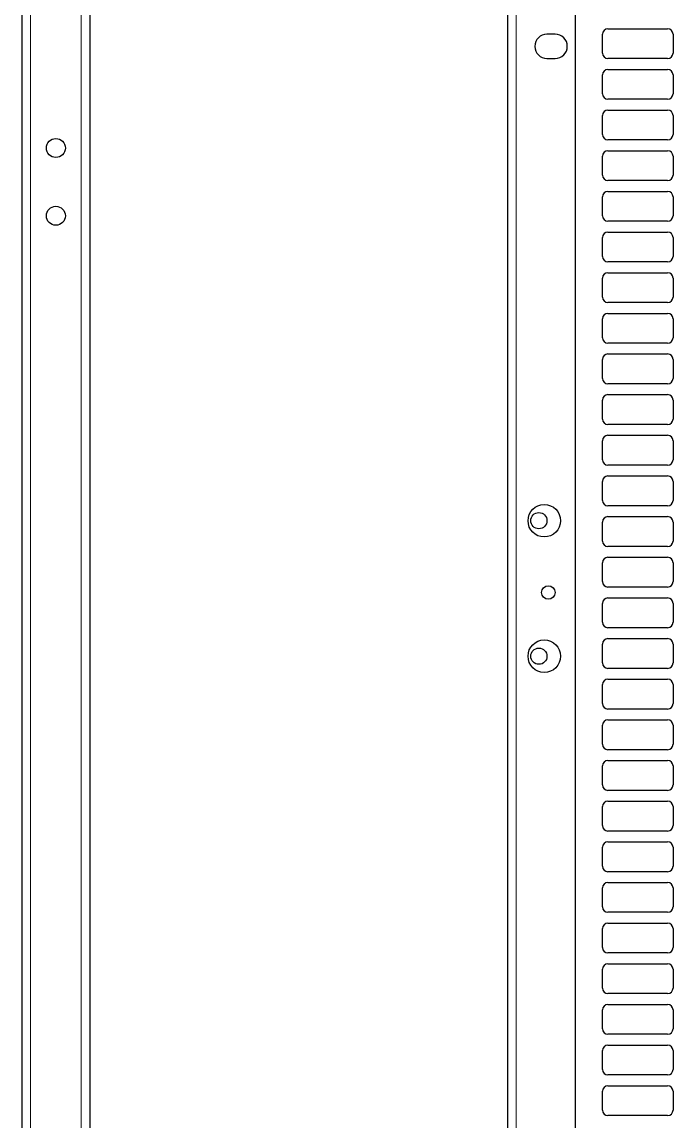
# Model space of a CAD drawing. Header units: millimetres. Extents: x -620 to 849, y 148 to 1992.
# Drawn here: x 119.4 to 359.7, y 718.1 to 1123.6 of the extents above; entities that cross this region are included whole.
import ezdxf

# ---------------------------------------------------------------- set-up
doc = ezdxf.new("R2010")
doc.units = ezdxf.units.MM

msp = doc.modelspace()

# ---------------------------------------------------------------- linework, layer by layer
at = {"color": 8, "linetype": 'Continuous', "lineweight": 18}
for p, q in [((122.54, 1856.05), (122.54, 396.68)), ((141.34, 381.53), (141.34, 1856.05)), ((301.75, 373.05), (301.75, 1826.85))]:
    msp.add_line(p, q, dxfattribs=at)
at = {"color": 7, "linetype": 'Continuous', "lineweight": 25}
for p, q in [((144.44, 1856.05), (144.44, 384.43)), ((298.65, 373.05), (298.65, 1856.05)), ((119.44, 1826.85), (119.44, 392.05)), ((323.65, 373.05), (323.65, 1826.85)), ((335.65, 1121.05), (357.65, 1121.05)), ((316.15, 1119.05), (313.15, 1119.05)), ((333.65, 1112.05), (333.65, 1119.05)), ((359.65, 1119.05), (359.65, 1112.05)), ((313.15, 1110.05), (316.15, 1110.05)), ((357.65, 1110.05), (335.65, 1110.05)), ((333.65, 1097.05), (333.65, 1104.05)), ((335.65, 1106.05), (357.65, 1106.05)), ((359.65, 1104.05), (359.65, 1097.05)), ((357.65, 1095.05), (335.65, 1095.05)), ((335.65, 1091.05), (357.65, 1091.05)), ((333.65, 1082.05), (333.65, 1089.05)), ((359.65, 1089.05), (359.65, 1082.05)), ((357.65, 1080.05), (335.65, 1080.05)), ((335.65, 1076.05), (357.65, 1076.05)), ((333.65, 1067.05), (333.65, 1074.05)), ((359.65, 1074.05), (359.65, 1067.05)), ((357.65, 1065.05), (335.65, 1065.05)), ((333.65, 1052.05), (333.65, 1059.05)), ((335.65, 1061.05), (357.65, 1061.05)), ((359.65, 1059.05), (359.65, 1052.05)), ((357.65, 1050.05), (335.65, 1050.05)), ((333.65, 1037.05), (333.65, 1044.05)), ((335.65, 1046.05), (357.65, 1046.05)), ((359.65, 1044.05), (359.65, 1037.05)), ((357.65, 1035.05), (335.65, 1035.05)), ((335.65, 1031.05), (357.65, 1031.05)), ((333.65, 1022.05), (333.65, 1029.05)), ((359.65, 1029.05), (359.65, 1022.05)), ((357.65, 1020.05), (335.65, 1020.05)), ((333.65, 1007.05), (333.65, 1014.05)), ((335.65, 1016.05), (357.65, 1016.05)), ((359.65, 1014.05), (359.65, 1007.05)), ((357.65, 1005.05), (335.65, 1005.05)), ((333.65, 992.05), (333.65, 999.05)), ((335.65, 1001.05), (357.65, 1001.05)), ((359.65, 999.05), (359.65, 992.05)), ((357.65, 990.05), (335.65, 990.05)), ((335.65, 986.05), (357.65, 986.05)), ((333.65, 977.05), (333.65, 984.05)), ((359.65, 984.05), (359.65, 977.05)), ((357.65, 975.05), (335.65, 975.05)), ((335.65, 971.05), (357.65, 971.05)), ((333.65, 962.05), (333.65, 969.05)), ((359.65, 969.05), (359.65, 962.05)), ((357.65, 960.05), (335.65, 960.05)), ((333.65, 947.05), (333.65, 954.05)), ((335.65, 956.05), (357.65, 956.05)), ((359.65, 954.05), (359.65, 947.05)), ((357.65, 945.05), (335.65, 945.05)), ((335.65, 941.05), (357.65, 941.05)), ((333.65, 932.05), (333.65, 939.05)), ((359.65, 939.05), (359.65, 932.05)), ((357.65, 930.05), (335.65, 930.05)), ((335.65, 926.05), (357.65, 926.05)), ((333.65, 917.05), (333.65, 924.05)), ((359.65, 924.05), (359.65, 917.05)), ((357.65, 915.05), (335.65, 915.05)), ((333.65, 902.05), (333.65, 909.05)), ((335.65, 911.05), (357.65, 911.05)), ((359.65, 909.05), (359.65, 902.05)), ((357.65, 900.05), (335.65, 900.05)), ((333.65, 887.05), (333.65, 894.05)), ((335.65, 896.05), (357.65, 896.05)), ((359.65, 894.05), (359.65, 887.05)), ((357.65, 885.05), (335.65, 885.05)), ((335.65, 881.05), (357.65, 881.05)), ((333.65, 872.05), (333.65, 879.05)), ((359.65, 879.05), (359.65, 872.05)), ((357.65, 870.05), (335.65, 870.05)), ((333.65, 857.05), (333.65, 864.05)), ((335.65, 866.05), (357.65, 866.05)), ((359.65, 864.05), (359.65, 857.05)), ((357.65, 855.05), (335.65, 855.05)), ((333.65, 842.05), (333.65, 849.05)), ((335.65, 851.05), (357.65, 851.05)), ((359.65, 849.05), (359.65, 842.05)), ((357.65, 840.05), (335.65, 840.05)), ((335.65, 836.05), (357.65, 836.05)), ((333.65, 827.05), (333.65, 834.05)), ((359.65, 834.05), (359.65, 827.05)), ((357.65, 825.05), (335.65, 825.05)), ((335.65, 821.05), (357.65, 821.05)), ((333.65, 812.05), (333.65, 819.05)), ((359.65, 819.05), (359.65, 812.05)), ((357.65, 810.05), (335.65, 810.05)), ((333.65, 797.05), (333.65, 804.05)), ((335.65, 806.05), (357.65, 806.05)), ((359.65, 804.05), (359.65, 797.05)), ((357.65, 795.05), (335.65, 795.05)), ((335.65, 791.05), (357.65, 791.05)), ((333.65, 782.05), (333.65, 789.05)), ((359.65, 789.05), (359.65, 782.05)), ((357.65, 780.05), (335.65, 780.05)), ((335.65, 776.05), (357.65, 776.05)), ((333.65, 767.05), (333.65, 774.05)), ((359.65, 774.05), (359.65, 767.05)), ((357.65, 765.05), (335.65, 765.05)), ((333.65, 752.05), (333.65, 759.05)), ((335.65, 761.05), (357.65, 761.05)), ((359.65, 759.05), (359.65, 752.05)), ((357.65, 750.05), (335.65, 750.05)), ((333.65, 737.05), (333.65, 744.05)), ((335.65, 746.05), (357.65, 746.05)), ((359.65, 744.05), (359.65, 737.05)), ((357.65, 735.05), (335.65, 735.05)), ((335.65, 731.05), (357.65, 731.05)), ((333.65, 722.05), (333.65, 729.05)), ((359.65, 729.05), (359.65, 722.05)), ((357.65, 720.05), (335.65, 720.05))]:
    msp.add_line(p, q, dxfattribs=at)
for centre, radius in [((131.94, 1077.05), 3.5), ((131.94, 1052.05), 3.5), ((312.15, 939.55), 6), ((310.15, 939.55), 3), ((313.65, 913.05), 2.5), ((312.15, 889.55), 6), ((310.15, 889.55), 3)]:
    msp.add_circle(centre, radius, dxfattribs=at)
for centre, radius, start, end in [((335.65, 1119.05), 2, 90, 180), ((357.65, 1119.05), 2, 0, 90), ((313.15, 1114.55), 4.5, 90, 270), ((316.15, 1114.55), 4.5, 270, 90), ((335.65, 1112.05), 2, 180, 270), ((357.65, 1112.05), 2, 270, 0), ((335.65, 1104.05), 2, 90, 180), ((357.65, 1104.05), 2, 0, 90), ((335.65, 1097.05), 2, 180, 270), ((357.65, 1097.05), 2, 270, 0), ((335.65, 1089.05), 2, 90, 180), ((357.65, 1089.05), 2, 0, 90), ((335.65, 1082.05), 2, 180, 270), ((357.65, 1082.05), 2, 270, 0), ((335.65, 1074.05), 2, 90, 180), ((357.65, 1074.05), 2, 0, 90), ((335.65, 1067.05), 2, 180, 270), ((357.65, 1067.05), 2, 270, 0), ((335.65, 1059.05), 2, 90, 180), ((357.65, 1059.05), 2, 0, 90), ((335.65, 1052.05), 2, 180, 270), ((357.65, 1052.05), 2, 270, 0), ((335.65, 1044.05), 2, 90, 180), ((357.65, 1044.05), 2, 0, 90), ((335.65, 1037.05), 2, 180, 270), ((357.65, 1037.05), 2, 270, 0), ((335.65, 1029.05), 2, 90, 180), ((357.65, 1029.05), 2, 0, 90), ((335.65, 1022.05), 2, 180, 270), ((357.65, 1022.05), 2, 270, 0), ((335.65, 1014.05), 2, 90, 180), ((357.65, 1014.05), 2, 0, 90), ((335.65, 1007.05), 2, 180, 270), ((357.65, 1007.05), 2, 270, 0), ((335.65, 999.05), 2, 90, 180), ((357.65, 999.05), 2, 0, 90), ((335.65, 992.05), 2, 180, 270), ((357.65, 992.05), 2, 270, 0), ((335.65, 984.05), 2, 90, 180), ((357.65, 984.05), 2, 0, 90), ((335.65, 977.05), 2, 180, 270), ((357.65, 977.05), 2, 270, 0), ((335.65, 969.05), 2, 90, 180), ((357.65, 969.05), 2, 0, 90), ((335.65, 962.05), 2, 180, 270), ((357.65, 962.05), 2, 270, 0), ((335.65, 954.05), 2, 90, 180), ((357.65, 954.05), 2, 0, 90), ((335.65, 947.05), 2, 180, 270), ((357.65, 947.05), 2, 270, 0), ((335.65, 939.05), 2, 90, 180), ((357.65, 939.05), 2, 0, 90), ((335.65, 932.05), 2, 180, 270), ((357.65, 932.05), 2, 270, 0), ((335.65, 924.05), 2, 90, 180), ((357.65, 924.05), 2, 0, 90), ((335.65, 917.05), 2, 180, 270), ((357.65, 917.05), 2, 270, 0), ((335.65, 909.05), 2, 90, 180), ((357.65, 909.05), 2, 0, 90), ((335.65, 902.05), 2, 180, 270), ((357.65, 902.05), 2, 270, 0), ((335.65, 894.05), 2, 90, 180), ((357.65, 894.05), 2, 0, 90), ((335.65, 887.05), 2, 180, 270), ((357.65, 887.05), 2, 270, 0), ((335.65, 879.05), 2, 90, 180), ((357.65, 879.05), 2, 0, 90), ((335.65, 872.05), 2, 180, 270), ((357.65, 872.05), 2, 270, 0), ((335.65, 864.05), 2, 90, 180), ((357.65, 864.05), 2, 0, 90), ((335.65, 857.05), 2, 180, 270), ((357.65, 857.05), 2, 270, 0), ((335.65, 849.05), 2, 90, 180), ((357.65, 849.05), 2, 0, 90), ((335.65, 842.05), 2, 180, 270), ((357.65, 842.05), 2, 270, 0), ((335.65, 834.05), 2, 90, 180), ((357.65, 834.05), 2, 0, 90), ((335.65, 827.05), 2, 180, 270), ((357.65, 827.05), 2, 270, 0), ((335.65, 819.05), 2, 90, 180), ((357.65, 819.05), 2, 0, 90), ((335.65, 812.05), 2, 180, 270), ((357.65, 812.05), 2, 270, 0), ((335.65, 804.05), 2, 90, 180), ((357.65, 804.05), 2, 0, 90), ((335.65, 797.05), 2, 180, 270), ((357.65, 797.05), 2, 270, 0), ((335.65, 789.05), 2, 90, 180), ((357.65, 789.05), 2, 0, 90), ((335.65, 782.05), 2, 180, 270), ((357.65, 782.05), 2, 270, 0), ((335.65, 774.05), 2, 90, 180), ((357.65, 774.05), 2, 0, 90), ((335.65, 767.05), 2, 180, 270), ((357.65, 767.05), 2, 270, 0), ((335.65, 759.05), 2, 90, 180), ((357.65, 759.05), 2, 0, 90), ((335.65, 752.05), 2, 180, 270), ((357.65, 752.05), 2, 270, 0), ((335.65, 744.05), 2, 90, 180), ((357.65, 744.05), 2, 0, 90), ((335.65, 737.05), 2, 180, 270), ((357.65, 737.05), 2, 270, 0), ((335.65, 729.05), 2, 90, 180), ((357.65, 729.05), 2, 0, 90), ((335.65, 722.05), 2, 180, 270), ((357.65, 722.05), 2, 270, 0)]:
    msp.add_arc(centre, radius, start, end, dxfattribs=at)

doc.saveas('drawing.dxf')
